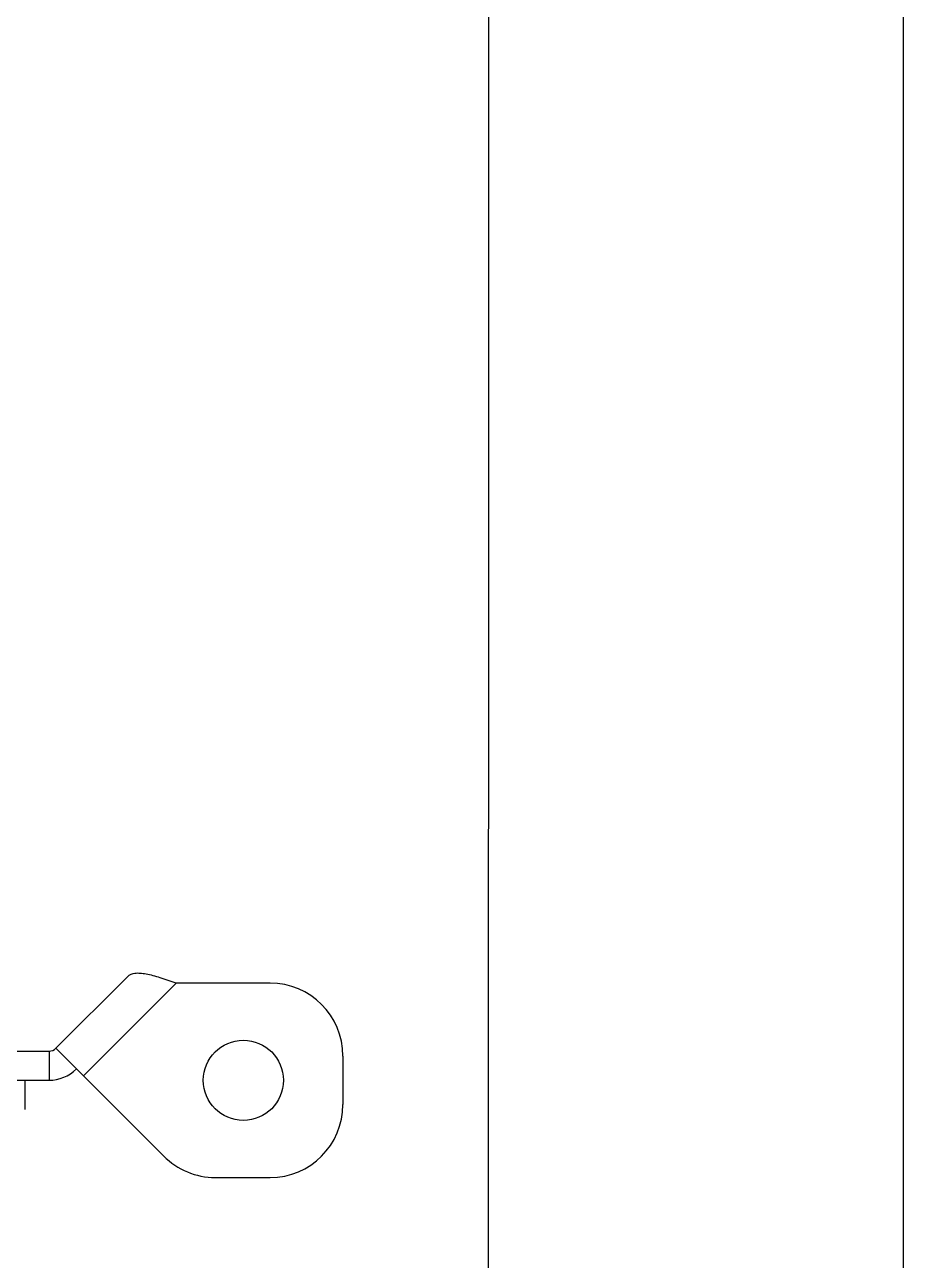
# Model space of a CAD drawing. Extents: x 1031190 to 1725648, y 733081 to 1571294.
# Drawn here: x 1170452 to 1172553, y 1251305 to 1254257 of the extents above; entities that cross this region are included whole.
import ezdxf

# ---------------------------------------------------------------- set-up
doc = ezdxf.new("R2010")
doc.units = 0
doc.header["$LTSCALE"] = 1000
doc.header["$MEASUREMENT"] = 0
doc.layers.add('A-文字', color=3, linetype='Continuous', lineweight=30)

msp = doc.modelspace()

# ---------------------------------------------------------------- linework, layer by layer
at = {"linetype": 'Continuous'}
for p, q in [((1170697.8, 1251982.6), (1170526.7, 1251811.5)), ((1170814, 1251967.4), (1170592.4, 1251745.8)), ((1171038.8, 1251967.4), (1170814, 1251967.4)), ((1169987.6, 1251804.7), (1170510.3, 1251804.7)), ((1170510.3, 1251804.7), (1170510.3, 1251735)), ((1170526.7, 1251811.5), (1170784.5, 1251553.8)), ((1171213, 1251793.1), (1171213, 1251677)), ((1170121.6, 1251735), (1170510.3, 1251735)), ((1170452.2, 1251735), (1170452.2, 1251665.3)), ((1170907.7, 1251502.7), (1171038.8, 1251502.7))]:
    msp.add_line(p, q, dxfattribs=at)
msp.add_lwpolyline([(1152561.3, 1256792.8), (1171561.9, 1256792.8), (1171557.7, 1241937.5), (1152561.3, 1241937.5)], close=True)
msp.add_circle((1170974.9, 1251735), 95.8, dxfattribs=at)
for centre, radius, start, end in [((1171038.8, 1251793.1), 174.2, 0, 90), ((1170510.3, 1251828), 23.2, 270, 315), ((1170510.3, 1251828), 92.9, 270, 315), ((1171038.8, 1251677), 174.2, 270, 0), ((1170907.7, 1251677), 174.2, 225, 270)]:
    msp.add_arc(centre, radius, start, end, dxfattribs=at)
msp.add_open_spline([(1170814, 1251967.4), (1170801.4, 1251971.7), (1170777.8, 1251979.8), (1170749.1, 1251987.9), (1170728.5, 1251990.7), (1170713.2, 1251990.8), (1170702.3, 1251987.2), (1170697.8, 1251982.6)], degree=3, knots=[0, 0, 0, 0, 0.328857, 0.618406, 0.739037, 0.8414, 1, 1, 1, 1], dxfattribs=at)
at = {"layer": 'A-文字'}
msp.add_lwpolyline([(1101948.5, 1260917.1), (1172552.7, 1260917.1), (1172552.7, 1203515.5), (1101948.5, 1203515.5)], close=True, dxfattribs=at)

doc.saveas('drawing.dxf')
